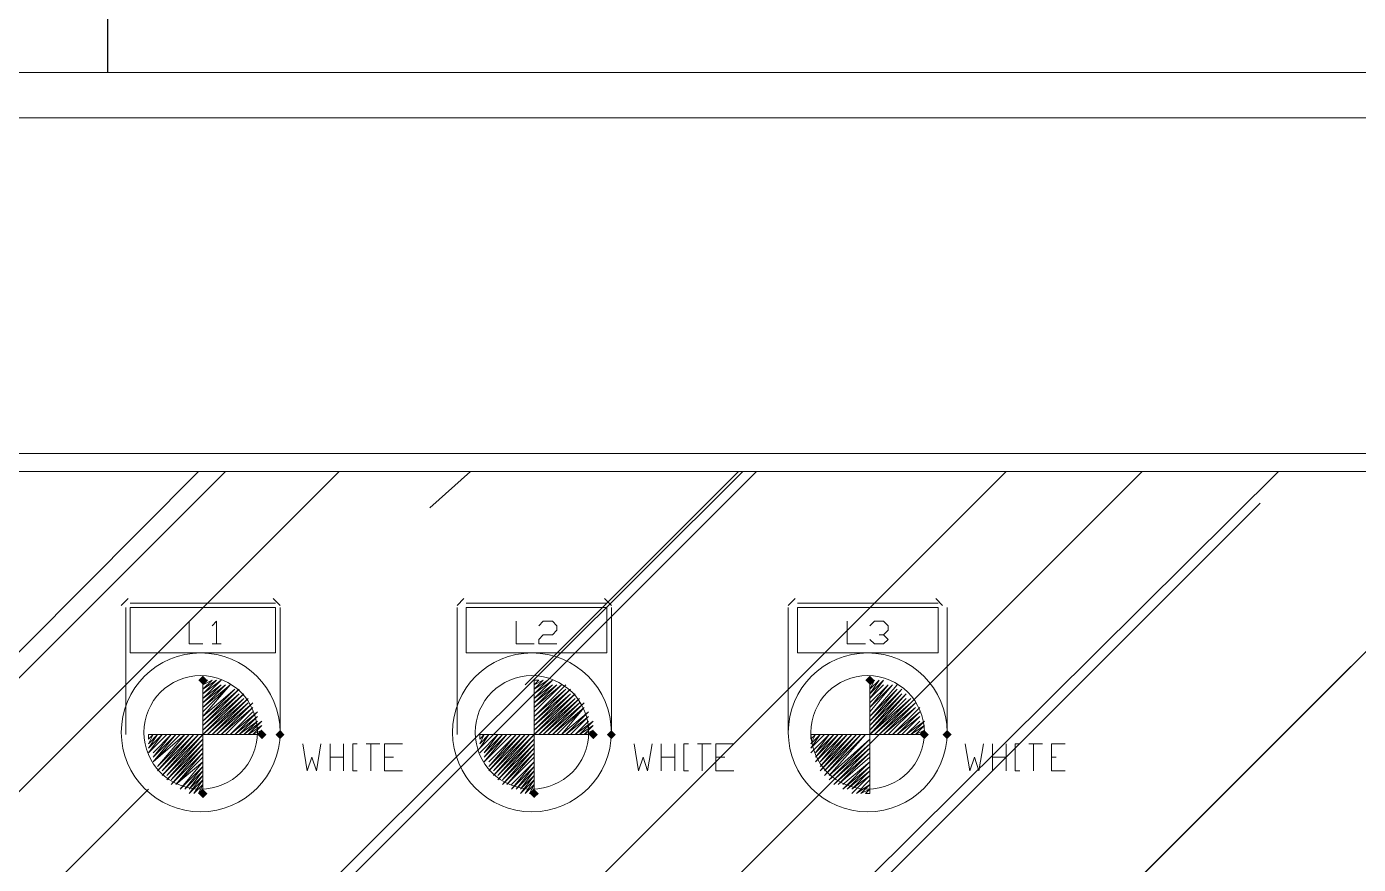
# Model space of a CAD drawing. Header units: millimetres. Extents: x 2497.4 to 2515.8, y 479.1 to 489.2.
# Drawn here: x 2500.0134 to 2500.2944, y 482.3584 to 482.5352 of the extents above; entities that cross this region are included whole.
import ezdxf

# ---------------------------------------------------------------- set-up
doc = ezdxf.new("R2010")
doc.units = ezdxf.units.MM

# ---------------------------------------------------------------- blocks, each defined once
blk = doc.blocks.new('G$CF654F5B4')
blk.add_wipeout([(0, 1.4), (0.89918, 1.4), (0.89918, 0), (0, 0)])
at = {"transparency": 33554559}
for points in [[(0.38016, 1.27168), (0.37921, 1.27073), (0.37825, 1.27168), (0.37921, 1.27264)], [(0.52093, 1.27168), (0.51997, 1.27073), (0.51901, 1.27168), (0.51997, 1.27264)], [(0.52093, 1.27168), (0.51997, 1.27073), (0.51901, 1.27168), (0.51997, 1.27264)], [(0.52093, 1.27168), (0.51997, 1.27073), (0.51901, 1.27168), (0.51997, 1.27264)], [(0.39261, 1.26019), (0.39166, 1.25923), (0.3907, 1.26019), (0.39166, 1.26115)], [(0.39261, 1.26019), (0.39166, 1.25923), (0.3907, 1.26019), (0.39166, 1.26115)], [(0.39644, 1.26019), (0.39549, 1.25923), (0.39453, 1.26019), (0.39549, 1.26115)], [(0.39644, 1.26019), (0.39549, 1.25923), (0.39453, 1.26019), (0.39549, 1.26115)], [(0.46252, 1.26019), (0.46156, 1.25923), (0.4606, 1.26019), (0.46156, 1.26115)], [(0.46252, 1.26019), (0.46156, 1.25923), (0.4606, 1.26019), (0.46156, 1.26115)], [(0.46635, 1.26019), (0.46539, 1.25923), (0.46443, 1.26019), (0.46539, 1.26115)], [(0.46635, 1.26019), (0.46539, 1.25923), (0.46443, 1.26019), (0.46539, 1.26115)], [(0.53242, 1.26019), (0.53146, 1.25923), (0.53051, 1.26019), (0.53146, 1.26115)], [(0.53242, 1.26019), (0.53146, 1.25923), (0.53051, 1.26019), (0.53146, 1.26115)], [(0.53721, 1.26019), (0.53625, 1.25923), (0.53529, 1.26019), (0.53625, 1.26115)], [(0.53721, 1.26019), (0.53625, 1.25923), (0.53529, 1.26019), (0.53625, 1.26115)], [(0.38016, 1.24774), (0.37921, 1.24679), (0.37825, 1.24774), (0.37921, 1.2487)], [(0.38016, 1.24774), (0.37921, 1.24679), (0.37825, 1.24774), (0.37921, 1.2487)], [(0.38016, 1.24774), (0.37921, 1.24679), (0.37825, 1.24774), (0.37921, 1.2487)], [(0.45007, 1.24774), (0.44911, 1.24679), (0.44815, 1.24774), (0.44911, 1.2487)], [(0.45007, 1.24774), (0.44911, 1.24679), (0.44815, 1.24774), (0.44911, 1.2487)], [(0.45007, 1.24774), (0.44911, 1.24679), (0.44815, 1.24774), (0.44911, 1.2487)]]:
    blk.add_hatch(color=7, dxfattribs=at).paths.add_polyline_path(points, flags=16)
at = {"color": 1, "lineweight": 9}
blk.add_lwpolyline([(0.89918, 0), (0.89918, 1.4), (0, 1.4), (0, 0)], dxfattribs=at)
at = {"lineweight": 9}
for points in [[(0.00958, 1.39042), (0.8896, 1.39042), (0.8896, 0.01053), (0.00958, 0.01053)], [(0.36388, 1.287), (0.39453, 1.287), (0.39453, 1.27743), (0.36388, 1.27743)], [(0.43475, 1.287), (0.46443, 1.287), (0.46443, 1.27743), (0.43475, 1.27743)], [(0.50465, 1.287), (0.53434, 1.287), (0.53434, 1.27743), (0.50465, 1.27743)]]:
    blk.add_lwpolyline(points, close=True, dxfattribs=at)
for points in [[(0.20971, 1.31956), (0.69042, 1.31956)], [(0.20397, 1.11176), (0.40793, 1.31573)], [(0.20397, 1.0275), (0.49316, 1.31573)], [(0.20397, 1.1357), (0.38399, 1.31573)], [(0.20971, 1.31573), (0.69042, 1.31573)], [(0.2212, 1.15773), (0.37825, 1.31573)], [(0.24897, 1.06867), (0.49603, 1.31573)], [(0.25663, 1.02367), (0.5487, 1.31573)], [(0.28536, 1.02367), (0.57743, 1.31573)], [(0.42709, 1.30807), (0.4357, 1.31573)], [(0.4472, 1.27073), (0.4922, 1.31573)], [(0.46156, 1.17209), (0.60616, 1.31573)], [(0.48167, 1.13475), (0.66265, 1.31573)], [(0.34761, 1.05431), (0.60233, 1.30903)], [(0.36341, 1.28892), (0.36197, 1.28748)], [(0.39453, 1.28796), (0.36388, 1.28796)], [(0.39549, 1.28748), (0.39405, 1.28892)], [(0.43427, 1.28892), (0.43283, 1.28748)], [(0.46443, 1.28796), (0.43475, 1.28796)], [(0.46539, 1.28748), (0.46395, 1.28892)], [(0.50417, 1.28892), (0.50274, 1.28748)], [(0.53434, 1.28796), (0.50465, 1.28796)], [(0.53529, 1.28748), (0.53386, 1.28892)], [(0.36293, 1.287), (0.36293, 1.26019)], [(0.39549, 1.26019), (0.39549, 1.287)], [(0.43283, 1.287), (0.43283, 1.26019)], [(0.46539, 1.26019), (0.46539, 1.287)], [(0.50274, 1.287), (0.50274, 1.26019)], [(0.53625, 1.26019), (0.53625, 1.287)], [(0.37633, 1.28413), (0.37633, 1.27934), (0.37921, 1.27934)], [(0.38112, 1.28317), (0.38208, 1.28413), (0.38208, 1.27934)], [(0.44528, 1.28413), (0.44528, 1.27934), (0.44911, 1.27934)], [(0.45007, 1.28317), (0.45103, 1.28413), (0.45294, 1.28413), (0.4539, 1.28317), (0.4539, 1.28222), (0.45294, 1.28126), (0.45103, 1.28126), (0.45007, 1.2803), (0.45007, 1.27934), (0.4539, 1.27934)], [(0.51518, 1.28413), (0.51518, 1.27934), (0.51901, 1.27934)], [(0.51997, 1.28317), (0.52093, 1.28413), (0.52285, 1.28413), (0.5238, 1.28317), (0.5238, 1.28222), (0.52285, 1.28126), (0.52189, 1.28126)], [(0.38112, 1.27934), (0.38304, 1.27934)], [(0.52285, 1.28126), (0.5238, 1.2803), (0.52285, 1.27934), (0.52093, 1.27934), (0.51997, 1.2803)], [(0.37059, 1.02367), (0.62148, 1.27456)], [(0.37921, 1.27168), (0.38016, 1.27168)], [(0.37921, 1.27168), (0.38016, 1.27168)], [(0.37921, 1.27073), (0.38016, 1.27168)], [(0.37921, 1.27073), (0.38016, 1.27168)], [(0.37921, 1.27073), (0.38016, 1.27168)], [(0.37921, 1.27073), (0.38112, 1.27168)], [(0.37921, 1.27073), (0.38112, 1.27168)], [(0.37921, 1.27073), (0.38112, 1.27168)], [(0.37921, 1.26977), (0.38112, 1.27168)], [(0.37921, 1.26977), (0.38112, 1.27168)], [(0.37921, 1.26977), (0.38112, 1.27168)], [(0.37921, 1.26977), (0.38208, 1.27168)], [(0.37921, 1.26977), (0.38208, 1.27168)], [(0.37921, 1.26881), (0.38208, 1.27168)], [(0.37921, 1.26881), (0.38208, 1.27168)], [(0.37921, 1.26881), (0.38208, 1.27168)], [(0.37921, 1.26881), (0.38208, 1.27168)], [(0.37921, 1.26881), (0.38208, 1.27168)], [(0.37921, 1.26881), (0.38304, 1.27168)], [(0.37921, 1.26785), (0.38304, 1.27168)], [(0.37921, 1.26785), (0.38304, 1.27168)], [(0.37921, 1.26785), (0.38304, 1.27168)], [(0.37921, 1.26785), (0.38304, 1.27168)], [(0.37921, 1.24774), (0.37921, 1.27168)], [(0.37921, 1.26785), (0.38304, 1.27073)], [(0.37921, 1.26689), (0.38304, 1.27073)], [(0.37921, 1.26689), (0.38399, 1.27073)], [(0.37921, 1.26689), (0.38399, 1.27073)], [(0.37921, 1.26689), (0.38399, 1.27073)], [(0.37921, 1.26689), (0.38399, 1.27073)], [(0.37921, 1.26594), (0.38399, 1.27073)], [(0.37921, 1.26594), (0.38399, 1.27073)], [(0.37921, 1.26594), (0.38399, 1.27073)], [(0.37921, 1.26594), (0.38399, 1.27073)], [(0.37921, 1.26594), (0.38495, 1.27073)], [(0.37921, 1.26594), (0.38495, 1.27073)], [(0.37921, 1.26498), (0.38495, 1.27073)], [(0.37921, 1.26498), (0.38495, 1.27073)], [(0.37921, 1.26498), (0.38495, 1.27073)], [(0.37921, 1.26498), (0.38495, 1.27073)], [(0.37921, 1.26498), (0.38495, 1.27073)], [(0.37921, 1.26402), (0.38495, 1.27073)], [(0.44911, 1.27168), (0.45007, 1.27168)], [(0.44911, 1.27168), (0.45007, 1.27168)], [(0.44911, 1.27168), (0.45007, 1.27168)], [(0.44911, 1.27073), (0.45007, 1.27168)], [(0.44911, 1.27073), (0.45007, 1.27168)], [(0.44911, 1.27073), (0.45007, 1.27168)], [(0.44911, 1.27073), (0.45103, 1.27168)], [(0.44911, 1.27073), (0.45103, 1.27168)], [(0.44911, 1.27073), (0.45103, 1.27168)], [(0.44911, 1.26977), (0.45103, 1.27168)], [(0.44911, 1.26977), (0.45103, 1.27168)], [(0.44911, 1.26977), (0.45103, 1.27168)], [(0.44911, 1.26977), (0.45198, 1.27168)], [(0.44911, 1.26977), (0.45198, 1.27168)], [(0.44911, 1.26881), (0.45198, 1.27168)], [(0.44911, 1.26881), (0.45198, 1.27168)], [(0.44911, 1.26881), (0.45198, 1.27168)], [(0.44911, 1.26881), (0.45198, 1.27168)], [(0.44911, 1.26881), (0.45198, 1.27168)], [(0.44911, 1.26881), (0.45294, 1.27168)], [(0.44911, 1.26785), (0.45294, 1.27168)], [(0.44911, 1.26785), (0.45294, 1.27168)], [(0.44911, 1.26785), (0.45294, 1.27168)], [(0.44911, 1.26785), (0.45294, 1.27168)], [(0.44911, 1.24774), (0.44911, 1.27168)], [(0.44911, 1.26785), (0.45294, 1.27073)], [(0.44911, 1.26689), (0.45294, 1.27073)], [(0.44911, 1.26689), (0.4539, 1.27073)], [(0.44911, 1.26689), (0.4539, 1.27073)], [(0.44911, 1.26689), (0.4539, 1.27073)], [(0.44911, 1.26689), (0.4539, 1.27073)], [(0.44911, 1.26594), (0.4539, 1.27073)], [(0.44911, 1.26594), (0.4539, 1.27073)], [(0.44911, 1.26594), (0.4539, 1.27073)], [(0.44911, 1.26594), (0.45486, 1.27073)], [(0.44911, 1.26594), (0.45486, 1.27073)], [(0.44911, 1.26594), (0.45486, 1.27073)], [(0.44911, 1.26498), (0.45486, 1.27073)], [(0.44911, 1.26498), (0.45486, 1.27073)], [(0.44911, 1.26498), (0.45486, 1.27073)], [(0.44911, 1.26498), (0.45486, 1.27073)], [(0.44911, 1.26498), (0.45486, 1.27073)], [(0.44911, 1.26402), (0.45581, 1.27073)], [(0.51997, 1.27073), (0.51997, 1.27168)], [(0.51997, 1.27073), (0.51997, 1.27168)], [(0.51997, 1.27073), (0.51997, 1.27168)], [(0.51997, 1.27073), (0.52093, 1.27168)], [(0.51997, 1.27073), (0.52093, 1.27168)], [(0.51997, 1.27073), (0.52093, 1.27168)], [(0.51997, 1.26977), (0.52093, 1.27168)], [(0.51997, 1.26977), (0.52093, 1.27168)], [(0.51997, 1.26977), (0.52093, 1.27168)], [(0.51997, 1.26977), (0.52189, 1.27168)], [(0.51997, 1.26977), (0.52189, 1.27168)], [(0.51997, 1.26881), (0.52189, 1.27168)], [(0.51997, 1.26881), (0.52189, 1.27168)], [(0.51997, 1.26881), (0.52189, 1.27168)], [(0.51997, 1.26881), (0.52189, 1.27168)], [(0.51997, 1.26881), (0.52285, 1.27168)], [(0.51997, 1.26881), (0.52285, 1.27168)], [(0.51997, 1.26785), (0.52285, 1.27168)], [(0.51997, 1.26785), (0.52285, 1.27168)], [(0.51997, 1.26785), (0.52285, 1.27168)], [(0.51997, 1.26785), (0.52285, 1.27168)], [(0.51997, 1.24774), (0.51997, 1.27168)], [(0.51997, 1.26785), (0.52285, 1.27073)], [(0.51997, 1.26689), (0.5238, 1.27073)], [(0.51997, 1.26689), (0.5238, 1.27073)], [(0.51997, 1.26689), (0.5238, 1.27073)], [(0.51997, 1.26689), (0.5238, 1.27073)], [(0.51997, 1.26689), (0.5238, 1.27073)], [(0.51997, 1.26594), (0.5238, 1.27073)], [(0.51997, 1.26594), (0.5238, 1.27073)], [(0.51997, 1.26594), (0.5238, 1.27073)], [(0.51997, 1.26594), (0.52476, 1.27073)], [(0.51997, 1.26594), (0.52476, 1.27073)], [(0.51997, 1.26594), (0.52476, 1.27073)], [(0.51997, 1.26498), (0.52476, 1.27073)], [(0.51997, 1.26498), (0.52476, 1.27073)], [(0.51997, 1.26498), (0.52476, 1.27073)], [(0.51997, 1.26498), (0.52476, 1.27073)], [(0.51997, 1.26498), (0.52476, 1.27073)], [(0.51997, 1.26402), (0.52572, 1.27073)], [(0.37921, 1.26115), (0.38782, 1.26881), (0.37921, 1.26019), (0.37059, 1.25157), (0.37921, 1.26019), (0.38782, 1.26881), (0.37921, 1.26019), (0.37059, 1.25157), (0.37921, 1.26019), (0.38782, 1.26881)], [(0.37155, 1.25157), (0.37921, 1.25923), (0.37155, 1.25157), (0.37921, 1.26019), (0.38782, 1.26785), (0.38016, 1.26019), (0.38782, 1.26785)], [(0.37921, 1.26402), (0.38591, 1.26977)], [(0.37921, 1.26402), (0.38591, 1.26977)], [(0.37921, 1.26402), (0.38591, 1.26977)], [(0.37921, 1.26402), (0.38591, 1.26977)], [(0.37921, 1.26402), (0.38591, 1.26977)], [(0.37921, 1.26306), (0.38591, 1.26977)], [(0.37921, 1.26306), (0.38591, 1.26977)], [(0.37921, 1.26306), (0.38591, 1.26977)], [(0.37921, 1.26306), (0.38687, 1.26977)], [(0.37921, 1.26306), (0.38687, 1.26977)], [(0.37921, 1.26211), (0.38687, 1.26977)], [(0.37921, 1.26211), (0.38687, 1.26977)], [(0.37921, 1.26211), (0.38687, 1.26977)], [(0.37921, 1.26211), (0.38687, 1.26977)], [(0.37921, 1.26211), (0.38687, 1.26881)], [(0.37921, 1.26211), (0.38687, 1.26881)], [(0.37921, 1.26115), (0.38687, 1.26881)], [(0.37921, 1.26115), (0.38687, 1.26881)], [(0.37921, 1.26115), (0.38782, 1.26881)], [(0.37921, 1.26115), (0.38782, 1.26881)], [(0.38016, 1.26019), (0.38782, 1.26785)], [(0.38016, 1.26019), (0.38878, 1.26785)], [(0.38016, 1.26019), (0.38878, 1.26785)], [(0.38016, 1.26019), (0.38878, 1.26785)], [(0.38112, 1.26019), (0.38878, 1.26785)], [(0.38112, 1.26019), (0.38878, 1.26785)], [(0.38112, 1.26019), (0.38878, 1.26785)], [(0.38112, 1.26019), (0.38878, 1.26785)], [(0.44911, 1.26115), (0.45773, 1.26881), (0.44911, 1.26019), (0.44049, 1.25157), (0.44911, 1.26019), (0.45773, 1.26881), (0.44911, 1.26019), (0.44049, 1.25157), (0.44911, 1.26019), (0.45773, 1.26881)], [(0.44145, 1.25157), (0.44911, 1.25923), (0.44145, 1.25157), (0.44911, 1.26019), (0.45773, 1.26785), (0.45007, 1.26019), (0.45773, 1.26785)], [(0.44911, 1.26402), (0.45581, 1.26977)], [(0.44911, 1.26402), (0.45581, 1.26977)], [(0.44911, 1.26402), (0.45581, 1.26977)], [(0.44911, 1.26402), (0.45581, 1.26977)], [(0.44911, 1.26402), (0.45581, 1.26977)], [(0.44911, 1.26306), (0.45581, 1.26977)], [(0.44911, 1.26306), (0.45581, 1.26977)], [(0.44911, 1.26306), (0.45581, 1.26977)], [(0.44911, 1.26306), (0.45677, 1.26977)], [(0.44911, 1.26306), (0.45677, 1.26977)], [(0.44911, 1.26211), (0.45677, 1.26977)], [(0.44911, 1.26211), (0.45677, 1.26977)], [(0.44911, 1.26211), (0.45677, 1.26977)], [(0.44911, 1.26211), (0.45677, 1.26977)], [(0.44911, 1.26211), (0.45677, 1.26881)], [(0.44911, 1.26211), (0.45677, 1.26881)], [(0.44911, 1.26115), (0.45677, 1.26881)], [(0.44911, 1.26115), (0.45773, 1.26881)], [(0.44911, 1.26115), (0.45773, 1.26881)], [(0.44911, 1.26115), (0.45773, 1.26881)], [(0.45007, 1.26019), (0.45869, 1.26785)], [(0.45007, 1.26019), (0.45869, 1.26785)], [(0.45007, 1.26019), (0.45869, 1.26785)], [(0.45007, 1.26019), (0.45869, 1.26785)], [(0.45103, 1.26019), (0.45869, 1.26785)], [(0.45103, 1.26019), (0.45869, 1.26785)], [(0.45103, 1.26019), (0.45869, 1.26785)], [(0.45103, 1.26019), (0.45869, 1.26785)], [(0.51997, 1.26402), (0.52572, 1.26977)], [(0.51997, 1.26402), (0.52572, 1.26977)], [(0.51997, 1.26402), (0.52572, 1.26977)], [(0.51997, 1.26402), (0.52572, 1.26977)], [(0.51997, 1.26402), (0.52572, 1.26977)], [(0.51997, 1.26306), (0.52572, 1.26977)], [(0.51997, 1.26306), (0.52572, 1.26977)], [(0.51997, 1.26306), (0.52668, 1.26977)], [(0.51997, 1.26306), (0.52668, 1.26977)], [(0.51997, 1.26306), (0.52668, 1.26977)], [(0.51997, 1.26211), (0.52668, 1.26977)], [(0.51997, 1.26211), (0.52668, 1.26977)], [(0.51997, 1.26211), (0.52668, 1.26977)], [(0.51997, 1.26211), (0.52668, 1.26977)], [(0.51997, 1.26211), (0.52668, 1.26881)], [(0.51997, 1.26211), (0.52668, 1.26881)], [(0.51997, 1.26115), (0.52668, 1.26881)], [(0.51997, 1.26115), (0.52763, 1.26881)], [(0.51997, 1.26115), (0.52763, 1.26881)], [(0.51997, 1.26115), (0.52763, 1.26881)], [(0.51997, 1.26115), (0.52763, 1.26881)], [(0.51997, 1.26019), (0.52763, 1.26881)], [(0.51997, 1.26019), (0.52763, 1.26881)], [(0.51997, 1.26019), (0.52763, 1.26881)], [(0.51997, 1.26019), (0.52763, 1.26881)], [(0.51997, 1.26019), (0.52763, 1.26785)], [(0.51997, 1.26019), (0.52763, 1.26785)], [(0.51997, 1.26019), (0.52859, 1.26785)], [(0.51997, 1.26019), (0.52859, 1.26785)], [(0.51997, 1.26019), (0.52859, 1.26785)], [(0.51997, 1.26019), (0.52859, 1.26785)], [(0.52093, 1.26019), (0.52859, 1.26785)], [(0.52093, 1.26019), (0.52859, 1.26785)], [(0.52093, 1.26019), (0.52859, 1.26785)], [(0.52093, 1.26019), (0.52859, 1.26785)], [(0.52093, 1.26019), (0.52859, 1.26785)], [(0.38112, 1.26019), (0.38878, 1.26689)], [(0.38208, 1.26019), (0.38878, 1.26689)], [(0.38208, 1.26019), (0.38878, 1.26689)], [(0.38208, 1.26019), (0.38878, 1.26689)], [(0.38208, 1.26019), (0.38878, 1.26689)], [(0.38208, 1.26019), (0.38974, 1.26689)], [(0.38208, 1.26019), (0.38974, 1.26689)], [(0.38304, 1.26019), (0.38974, 1.26689)], [(0.38304, 1.26019), (0.38974, 1.26689)], [(0.38304, 1.26019), (0.38974, 1.26594)], [(0.38304, 1.26019), (0.38974, 1.26594)], [(0.38304, 1.26019), (0.38974, 1.26594)], [(0.38399, 1.26019), (0.38974, 1.26594)], [(0.38399, 1.26019), (0.38974, 1.26594)], [(0.38399, 1.26019), (0.38974, 1.26594)], [(0.38399, 1.26019), (0.38974, 1.26594)], [(0.38399, 1.26019), (0.38974, 1.26594)], [(0.38399, 1.26019), (0.38974, 1.26594)], [(0.38495, 1.26019), (0.38974, 1.26498)], [(0.38495, 1.26019), (0.3907, 1.26498)], [(0.38495, 1.26019), (0.3907, 1.26498)], [(0.38495, 1.26019), (0.3907, 1.26498)], [(0.38495, 1.26019), (0.3907, 1.26498)], [(0.38591, 1.26019), (0.3907, 1.26498)], [(0.38591, 1.26019), (0.3907, 1.26498)], [(0.38591, 1.26019), (0.3907, 1.26498)], [(0.45103, 1.26019), (0.45869, 1.26689)], [(0.45198, 1.26019), (0.45869, 1.26689)], [(0.45198, 1.26019), (0.45869, 1.26689)], [(0.45198, 1.26019), (0.45869, 1.26689)], [(0.45198, 1.26019), (0.45964, 1.26689)], [(0.45198, 1.26019), (0.45964, 1.26689)], [(0.45294, 1.26019), (0.45964, 1.26689)], [(0.45294, 1.26019), (0.45964, 1.26689)], [(0.45294, 1.26019), (0.45964, 1.26689)], [(0.45294, 1.26019), (0.45964, 1.26594)], [(0.45294, 1.26019), (0.45964, 1.26594)], [(0.45294, 1.26019), (0.45964, 1.26594)], [(0.4539, 1.26019), (0.45964, 1.26594)], [(0.4539, 1.26019), (0.45964, 1.26594)], [(0.4539, 1.26019), (0.45964, 1.26594)], [(0.4539, 1.26019), (0.45964, 1.26594)], [(0.4539, 1.26019), (0.45964, 1.26594)], [(0.45486, 1.26019), (0.45964, 1.26594)], [(0.45486, 1.26019), (0.4606, 1.26498)], [(0.45486, 1.26019), (0.4606, 1.26498)], [(0.45486, 1.26019), (0.4606, 1.26498)], [(0.45486, 1.26019), (0.4606, 1.26498)], [(0.45486, 1.26019), (0.4606, 1.26498)], [(0.45581, 1.26019), (0.4606, 1.26498)], [(0.45581, 1.26019), (0.4606, 1.26498)], [(0.45581, 1.26019), (0.4606, 1.26498)], [(0.52093, 1.26019), (0.52859, 1.26689)], [(0.52189, 1.26019), (0.52859, 1.26689)], [(0.52189, 1.26019), (0.52859, 1.26689)], [(0.52189, 1.26019), (0.52955, 1.26689)], [(0.52189, 1.26019), (0.52955, 1.26689)], [(0.52189, 1.26019), (0.52955, 1.26689)], [(0.52285, 1.26019), (0.52955, 1.26689)], [(0.52285, 1.26019), (0.52955, 1.26689)], [(0.52285, 1.26019), (0.52955, 1.26689)], [(0.52285, 1.26019), (0.52955, 1.26594)], [(0.52285, 1.26019), (0.52955, 1.26594)], [(0.5238, 1.26019), (0.52955, 1.26594)], [(0.5238, 1.26019), (0.52955, 1.26594)], [(0.5238, 1.26019), (0.52955, 1.26594)], [(0.5238, 1.26019), (0.52955, 1.26594)], [(0.5238, 1.26019), (0.52955, 1.26594)], [(0.5238, 1.26019), (0.52955, 1.26594)], [(0.52476, 1.26019), (0.53051, 1.26594)], [(0.52476, 1.26019), (0.53051, 1.26498)], [(0.52476, 1.26019), (0.53051, 1.26498)], [(0.52476, 1.26019), (0.53051, 1.26498)], [(0.52476, 1.26019), (0.53051, 1.26498)], [(0.52572, 1.26019), (0.53051, 1.26498)], [(0.52572, 1.26019), (0.53051, 1.26498)], [(0.52572, 1.26019), (0.53051, 1.26498)], [(0.52572, 1.26019), (0.53051, 1.26498)], [(0.38591, 1.26019), (0.3907, 1.26402)], [(0.38591, 1.26019), (0.3907, 1.26402)], [(0.38687, 1.26019), (0.3907, 1.26402)], [(0.38687, 1.26019), (0.3907, 1.26402)], [(0.38687, 1.26019), (0.3907, 1.26402)], [(0.38687, 1.26019), (0.3907, 1.26402)], [(0.38687, 1.26019), (0.3907, 1.26402)], [(0.38687, 1.26019), (0.3907, 1.26306)], [(0.38782, 1.26019), (0.3907, 1.26306)], [(0.38782, 1.26019), (0.3907, 1.26306)], [(0.38782, 1.26019), (0.3907, 1.26306)], [(0.38782, 1.26019), (0.3907, 1.26306)], [(0.38782, 1.26019), (0.39166, 1.26306)], [(0.38878, 1.26019), (0.39166, 1.26306)], [(0.38878, 1.26019), (0.39166, 1.26211)], [(0.38878, 1.26019), (0.39166, 1.26211)], [(0.38878, 1.26019), (0.39166, 1.26211)], [(0.38878, 1.26019), (0.39166, 1.26211)], [(0.38878, 1.26019), (0.39166, 1.26211)], [(0.38974, 1.26019), (0.39166, 1.26211)], [(0.38974, 1.26019), (0.39166, 1.26211)], [(0.45581, 1.26019), (0.4606, 1.26402)], [(0.45581, 1.26019), (0.4606, 1.26402)], [(0.45677, 1.26019), (0.4606, 1.26402)], [(0.45677, 1.26019), (0.4606, 1.26402)], [(0.45677, 1.26019), (0.4606, 1.26402)], [(0.45677, 1.26019), (0.4606, 1.26402)], [(0.45677, 1.26019), (0.4606, 1.26402)], [(0.45773, 1.26019), (0.4606, 1.26306)], [(0.45773, 1.26019), (0.4606, 1.26306)], [(0.45773, 1.26019), (0.4606, 1.26306)], [(0.45773, 1.26019), (0.4606, 1.26306)], [(0.45773, 1.26019), (0.46156, 1.26306)], [(0.45773, 1.26019), (0.46156, 1.26306)], [(0.45869, 1.26019), (0.46156, 1.26306)], [(0.45869, 1.26019), (0.46156, 1.26211)], [(0.45869, 1.26019), (0.46156, 1.26211)], [(0.45869, 1.26019), (0.46156, 1.26211)], [(0.45869, 1.26019), (0.46156, 1.26211)], [(0.45964, 1.26019), (0.46156, 1.26211)], [(0.45964, 1.26019), (0.46156, 1.26211)], [(0.45964, 1.26019), (0.46156, 1.26211)], [(0.52572, 1.26019), (0.53051, 1.26402)], [(0.52572, 1.26019), (0.53051, 1.26402)], [(0.52668, 1.26019), (0.53051, 1.26402)], [(0.52668, 1.26019), (0.53051, 1.26402)], [(0.52668, 1.26019), (0.53051, 1.26402)], [(0.52668, 1.26019), (0.53051, 1.26402)], [(0.52668, 1.26019), (0.53051, 1.26402)], [(0.52763, 1.26019), (0.53051, 1.26306)], [(0.52763, 1.26019), (0.53051, 1.26306)], [(0.52763, 1.26019), (0.53146, 1.26306)], [(0.52763, 1.26019), (0.53146, 1.26306)], [(0.52763, 1.26019), (0.53146, 1.26306)], [(0.52763, 1.26019), (0.53146, 1.26306)], [(0.52859, 1.26019), (0.53146, 1.26306)], [(0.52859, 1.26019), (0.53146, 1.26211)], [(0.52859, 1.26019), (0.53146, 1.26211)], [(0.52859, 1.26019), (0.53146, 1.26211)], [(0.52859, 1.26019), (0.53146, 1.26211)], [(0.52955, 1.26019), (0.53146, 1.26211)], [(0.52955, 1.26019), (0.53146, 1.26211)], [(0.52955, 1.26019), (0.53146, 1.26211)], [(0.36772, 1.25923), (0.36772, 1.26019)], [(0.36772, 1.25923), (0.36772, 1.26019)], [(0.36772, 1.25923), (0.36772, 1.26019)], [(0.36772, 1.25923), (0.36867, 1.26019)], [(0.36772, 1.25923), (0.36867, 1.26019)], [(0.36772, 1.25923), (0.36867, 1.26019)], [(0.36772, 1.25828), (0.36867, 1.26019)], [(0.36772, 1.25828), (0.36867, 1.26019)], [(0.36772, 1.25828), (0.36867, 1.26019)], [(0.36772, 1.25828), (0.36963, 1.26019)], [(0.36772, 1.25828), (0.36963, 1.26019)], [(0.36772, 1.25828), (0.36963, 1.26019)], [(0.36772, 1.25732), (0.36963, 1.26019)], [(0.36772, 1.25732), (0.36963, 1.26019)], [(0.36772, 1.25732), (0.37059, 1.26019)], [(0.36772, 1.25732), (0.37059, 1.26019)], [(0.36772, 1.25732), (0.37059, 1.26019)], [(0.36772, 1.25732), (0.37059, 1.26019)], [(0.36772, 1.25732), (0.37059, 1.26019)], [(0.36772, 1.25636), (0.37059, 1.26019)], [(0.36772, 1.25636), (0.37155, 1.26019)], [(0.36772, 1.25636), (0.37155, 1.26019)], [(0.36772, 1.25636), (0.37155, 1.26019)], [(0.36772, 1.25636), (0.37155, 1.26019)], [(0.36772, 1.25636), (0.37155, 1.26019)], [(0.39166, 1.26019), (0.36772, 1.26019)], [(0.36867, 1.25636), (0.3725, 1.26019)], [(0.36867, 1.2554), (0.3725, 1.26019)], [(0.36867, 1.2554), (0.3725, 1.26019)], [(0.36867, 1.2554), (0.3725, 1.26019)], [(0.36867, 1.2554), (0.3725, 1.26019)], [(0.36867, 1.2554), (0.3725, 1.26019)], [(0.36867, 1.2554), (0.37346, 1.26019)], [(0.36867, 1.2554), (0.37346, 1.26019)], [(0.36867, 1.25445), (0.37346, 1.26019)], [(0.36867, 1.25445), (0.37346, 1.26019)], [(0.36867, 1.25445), (0.37346, 1.26019)], [(0.36867, 1.25445), (0.37442, 1.26019)], [(0.36867, 1.25445), (0.37442, 1.26019)], [(0.36867, 1.25445), (0.37442, 1.26019)], [(0.36867, 1.25445), (0.37442, 1.26019)], [(0.36867, 1.25445), (0.37442, 1.26019)], [(0.36867, 1.25445), (0.37538, 1.26019)], [(0.36963, 1.25349), (0.37538, 1.26019)], [(0.36963, 1.25349), (0.37538, 1.26019)], [(0.36963, 1.25349), (0.37538, 1.26019)], [(0.36963, 1.25349), (0.37538, 1.26019)], [(0.36963, 1.25349), (0.37538, 1.26019)], [(0.36963, 1.25349), (0.37633, 1.26019)], [(0.36963, 1.25349), (0.37633, 1.26019)], [(0.36963, 1.25349), (0.37633, 1.26019)], [(0.36963, 1.25253), (0.37633, 1.26019)], [(0.36963, 1.25253), (0.37633, 1.26019)], [(0.36963, 1.25253), (0.37729, 1.26019)], [(0.36963, 1.25253), (0.37729, 1.26019)], [(0.36963, 1.25253), (0.37729, 1.26019)], [(0.36963, 1.25253), (0.37729, 1.26019)], [(0.37059, 1.25253), (0.37729, 1.26019)], [(0.37059, 1.25253), (0.37729, 1.26019)], [(0.37059, 1.25253), (0.37825, 1.26019)], [(0.37059, 1.25253), (0.37825, 1.26019)], [(0.37059, 1.25157), (0.37825, 1.26019)], [(0.37059, 1.25157), (0.37825, 1.26019)], [(0.37059, 1.25157), (0.37825, 1.26019)], [(0.37155, 1.25062), (0.37921, 1.25923)], [(0.37155, 1.25062), (0.37921, 1.25923)], [(0.37155, 1.25062), (0.37921, 1.25923)], [(0.37155, 1.25062), (0.37921, 1.25923)], [(0.38974, 1.26019), (0.39166, 1.26115)], [(0.38974, 1.26019), (0.39166, 1.26115)], [(0.38974, 1.26019), (0.39166, 1.26115)], [(0.3907, 1.26019), (0.39166, 1.26115)], [(0.3907, 1.26019), (0.39166, 1.26115)], [(0.3907, 1.26019), (0.39166, 1.26115)], [(0.3907, 1.26019), (0.39166, 1.26019)], [(0.3907, 1.26019), (0.39166, 1.26019)], [(0.43762, 1.25923), (0.43762, 1.26019)], [(0.43762, 1.25923), (0.43762, 1.26019)], [(0.43762, 1.25923), (0.43762, 1.26019)], [(0.43762, 1.25923), (0.43858, 1.26019)], [(0.43762, 1.25923), (0.43858, 1.26019)], [(0.43762, 1.25923), (0.43858, 1.26019)], [(0.43762, 1.25828), (0.43858, 1.26019)], [(0.43762, 1.25828), (0.43858, 1.26019)], [(0.43762, 1.25828), (0.43953, 1.26019)], [(0.43762, 1.25828), (0.43953, 1.26019)], [(0.43762, 1.25828), (0.43953, 1.26019)], [(0.43762, 1.25828), (0.43953, 1.26019)], [(0.43762, 1.25732), (0.43953, 1.26019)], [(0.43762, 1.25732), (0.43953, 1.26019)], [(0.43762, 1.25732), (0.44049, 1.26019)], [(0.43762, 1.25732), (0.44049, 1.26019)], [(0.43762, 1.25732), (0.44049, 1.26019)], [(0.43762, 1.25732), (0.44049, 1.26019)], [(0.43762, 1.25732), (0.44049, 1.26019)], [(0.43762, 1.25636), (0.44145, 1.26019)], [(0.43762, 1.25636), (0.44145, 1.26019)], [(0.43762, 1.25636), (0.44145, 1.26019)], [(0.43762, 1.25636), (0.44145, 1.26019)], [(0.46156, 1.26019), (0.43762, 1.26019)], [(0.43858, 1.25636), (0.44145, 1.26019)], [(0.43858, 1.25636), (0.44145, 1.26019)], [(0.43858, 1.25636), (0.44241, 1.26019)], [(0.43858, 1.2554), (0.44241, 1.26019)], [(0.43858, 1.2554), (0.44241, 1.26019)], [(0.43858, 1.2554), (0.44241, 1.26019)], [(0.43858, 1.2554), (0.44241, 1.26019)], [(0.43858, 1.2554), (0.44337, 1.26019)], [(0.43858, 1.2554), (0.44337, 1.26019)], [(0.43858, 1.2554), (0.44337, 1.26019)], [(0.43858, 1.25445), (0.44337, 1.26019)], [(0.43858, 1.25445), (0.44337, 1.26019)], [(0.43858, 1.25445), (0.44337, 1.26019)], [(0.43858, 1.25445), (0.44432, 1.26019)], [(0.43858, 1.25445), (0.44432, 1.26019)], [(0.43858, 1.25445), (0.44432, 1.26019)], [(0.43858, 1.25445), (0.44432, 1.26019)], [(0.43858, 1.25445), (0.44432, 1.26019)], [(0.43953, 1.25445), (0.44528, 1.26019)], [(0.43953, 1.25349), (0.44528, 1.26019)], [(0.43953, 1.25349), (0.44528, 1.26019)], [(0.43953, 1.25349), (0.44528, 1.26019)], [(0.43953, 1.25349), (0.44528, 1.26019)], [(0.43953, 1.25349), (0.44624, 1.26019)], [(0.43953, 1.25349), (0.44624, 1.26019)], [(0.43953, 1.25349), (0.44624, 1.26019)], [(0.43953, 1.25349), (0.44624, 1.26019)], [(0.43953, 1.25253), (0.44624, 1.26019)], [(0.43953, 1.25253), (0.44624, 1.26019)], [(0.43953, 1.25253), (0.4472, 1.26019)], [(0.43953, 1.25253), (0.4472, 1.26019)], [(0.43953, 1.25253), (0.4472, 1.26019)], [(0.44049, 1.25253), (0.4472, 1.26019)], [(0.44049, 1.25253), (0.4472, 1.26019)], [(0.44049, 1.25253), (0.44815, 1.26019)], [(0.44049, 1.25253), (0.44815, 1.26019)], [(0.44049, 1.25253), (0.44815, 1.26019)], [(0.44049, 1.25157), (0.44815, 1.26019)], [(0.44049, 1.25157), (0.44815, 1.26019)], [(0.44049, 1.25157), (0.44815, 1.26019)], [(0.44145, 1.25062), (0.44911, 1.25923)], [(0.44145, 1.25062), (0.44911, 1.25923)], [(0.44145, 1.25062), (0.44911, 1.25923)], [(0.44145, 1.25062), (0.44911, 1.25923)], [(0.45964, 1.26019), (0.46156, 1.26115)], [(0.45964, 1.26019), (0.46156, 1.26115)], [(0.45964, 1.26019), (0.46156, 1.26115)], [(0.4606, 1.26019), (0.46156, 1.26115)], [(0.4606, 1.26019), (0.46156, 1.26115)], [(0.4606, 1.26019), (0.46156, 1.26115)], [(0.4606, 1.26019), (0.46156, 1.26019)], [(0.4606, 1.26019), (0.46156, 1.26019)], [(0.50752, 1.25923), (0.50752, 1.26019)], [(0.50752, 1.25923), (0.50752, 1.26019)], [(0.50752, 1.25923), (0.50752, 1.26019)], [(0.50752, 1.25923), (0.50848, 1.26019)], [(0.50752, 1.25923), (0.50848, 1.26019)], [(0.50752, 1.25923), (0.50848, 1.26019)], [(0.50752, 1.25828), (0.50848, 1.26019)], [(0.50752, 1.25828), (0.50848, 1.26019)], [(0.50752, 1.25828), (0.50944, 1.26019)], [(0.50752, 1.25828), (0.50944, 1.26019)], [(0.50752, 1.25828), (0.50944, 1.26019)], [(0.50752, 1.25828), (0.50944, 1.26019)], [(0.50752, 1.25732), (0.50944, 1.26019)], [(0.50752, 1.25732), (0.50944, 1.26019)], [(0.50752, 1.25732), (0.5104, 1.26019)], [(0.50752, 1.25732), (0.5104, 1.26019)], [(0.50752, 1.25732), (0.5104, 1.26019)], [(0.50752, 1.25732), (0.5104, 1.26019)], [(0.50752, 1.25732), (0.5104, 1.26019)], [(0.50752, 1.25636), (0.51135, 1.26019)], [(0.50752, 1.25636), (0.51135, 1.26019)], [(0.50752, 1.25636), (0.51135, 1.26019)], [(0.53146, 1.26019), (0.50752, 1.26019)], [(0.50848, 1.25636), (0.51135, 1.26019)], [(0.50848, 1.25636), (0.51135, 1.26019)], [(0.50848, 1.25636), (0.51231, 1.26019)], [(0.50848, 1.25636), (0.51231, 1.26019)], [(0.50848, 1.2554), (0.51231, 1.26019)], [(0.50848, 1.2554), (0.51231, 1.26019)], [(0.50848, 1.2554), (0.51231, 1.26019)], [(0.50848, 1.2554), (0.51231, 1.26019)], [(0.50848, 1.2554), (0.51327, 1.26019)], [(0.50848, 1.2554), (0.51327, 1.26019)], [(0.50848, 1.2554), (0.51327, 1.26019)], [(0.50848, 1.25445), (0.51327, 1.26019)], [(0.50848, 1.25445), (0.51327, 1.26019)], [(0.50848, 1.25445), (0.51423, 1.26019)], [(0.50848, 1.25445), (0.51423, 1.26019)], [(0.50848, 1.25445), (0.51423, 1.26019)], [(0.50848, 1.25445), (0.51423, 1.26019)], [(0.50848, 1.25445), (0.51423, 1.26019)], [(0.50944, 1.25445), (0.51423, 1.26019)], [(0.50944, 1.25445), (0.51518, 1.26019)], [(0.50944, 1.25349), (0.51518, 1.26019)], [(0.50944, 1.25349), (0.51518, 1.26019)], [(0.50944, 1.25349), (0.51518, 1.26019)], [(0.50944, 1.25349), (0.51518, 1.26019)], [(0.50944, 1.25349), (0.51614, 1.26019)], [(0.50944, 1.25349), (0.51614, 1.26019)], [(0.50944, 1.25349), (0.51614, 1.26019)], [(0.50944, 1.25349), (0.51614, 1.26019)], [(0.50944, 1.25253), (0.51614, 1.26019)], [(0.50944, 1.25253), (0.51614, 1.26019)], [(0.50944, 1.25253), (0.5171, 1.26019)], [(0.50944, 1.25253), (0.5171, 1.26019)], [(0.5104, 1.25253), (0.5171, 1.26019)], [(0.5104, 1.25253), (0.5171, 1.26019)], [(0.5104, 1.25253), (0.5171, 1.26019)], [(0.5104, 1.25253), (0.51806, 1.26019)], [(0.5104, 1.25253), (0.51806, 1.26019)], [(0.5104, 1.25253), (0.51806, 1.26019)], [(0.5104, 1.25157), (0.51806, 1.26019)], [(0.5104, 1.25157), (0.51806, 1.26019)], [(0.5104, 1.25157), (0.51901, 1.26019)], [(0.5104, 1.25157), (0.51901, 1.26019)], [(0.5104, 1.25157), (0.51901, 1.26019)], [(0.5104, 1.25157), (0.51901, 1.26019)], [(0.51135, 1.25157), (0.51901, 1.26019)], [(0.51135, 1.25157), (0.51901, 1.26019)], [(0.51135, 1.25157), (0.51997, 1.25923)], [(0.51135, 1.25157), (0.51997, 1.25923)], [(0.51135, 1.25062), (0.51997, 1.25923)], [(0.51135, 1.25062), (0.51997, 1.25923)], [(0.51135, 1.25062), (0.51997, 1.25923)], [(0.51135, 1.25062), (0.51997, 1.25923)], [(0.52955, 1.26019), (0.53146, 1.26115)], [(0.52955, 1.26019), (0.53146, 1.26115)], [(0.53051, 1.26019), (0.53146, 1.26115)], [(0.53051, 1.26019), (0.53146, 1.26115)], [(0.53051, 1.26019), (0.53146, 1.26115)], [(0.53051, 1.26019), (0.53146, 1.26115)], [(0.53051, 1.26019), (0.53146, 1.26019)], [(0.53051, 1.26019), (0.53146, 1.26019)], [(0.37155, 1.25062), (0.37921, 1.25828)], [(0.37155, 1.25062), (0.37921, 1.25828)], [(0.37155, 1.25062), (0.37921, 1.25828)], [(0.37155, 1.25062), (0.37921, 1.25828)], [(0.3725, 1.25062), (0.37921, 1.25828)], [(0.3725, 1.25062), (0.37921, 1.25732)], [(0.3725, 1.25062), (0.37921, 1.25732)], [(0.3725, 1.25062), (0.37921, 1.25732)], [(0.3725, 1.24966), (0.37921, 1.25732)], [(0.3725, 1.24966), (0.37921, 1.25732)], [(0.3725, 1.24966), (0.37921, 1.25732)], [(0.3725, 1.24966), (0.37921, 1.25636)], [(0.3725, 1.24966), (0.37921, 1.25636)], [(0.37346, 1.24966), (0.37921, 1.25636)], [(0.37346, 1.24966), (0.37921, 1.25636)], [(0.37346, 1.24966), (0.37921, 1.25636)], [(0.40027, 1.25828), (0.40123, 1.25253), (0.40219, 1.2554), (0.40315, 1.25253), (0.4041, 1.25828)], [(0.40602, 1.25253), (0.40602, 1.25828)], [(0.40889, 1.25828), (0.40889, 1.25253)], [(0.41176, 1.25828), (0.41081, 1.25828), (0.41081, 1.25253), (0.41176, 1.25253)], [(0.41368, 1.25828), (0.41655, 1.25828)], [(0.41464, 1.25828), (0.41464, 1.25253)], [(0.41751, 1.25253), (0.41751, 1.25828), (0.42134, 1.25828)], [(0.44145, 1.25062), (0.44911, 1.25828)], [(0.44145, 1.25062), (0.44911, 1.25828)], [(0.44145, 1.25062), (0.44911, 1.25828)], [(0.44241, 1.25062), (0.44911, 1.25828)], [(0.44241, 1.25062), (0.44911, 1.25828)], [(0.44241, 1.25062), (0.44911, 1.25732)], [(0.44241, 1.25062), (0.44911, 1.25732)], [(0.44241, 1.25062), (0.44911, 1.25732)], [(0.44241, 1.24966), (0.44911, 1.25732)], [(0.44241, 1.24966), (0.44911, 1.25732)], [(0.44241, 1.24966), (0.44911, 1.25732)], [(0.44241, 1.24966), (0.44911, 1.25636)], [(0.44241, 1.24966), (0.44911, 1.25636)], [(0.44337, 1.24966), (0.44911, 1.25636)], [(0.44337, 1.24966), (0.44911, 1.25636)], [(0.44337, 1.24966), (0.44911, 1.25636)], [(0.47018, 1.25828), (0.47114, 1.25253), (0.47209, 1.2554), (0.47305, 1.25253), (0.47401, 1.25828)], [(0.47592, 1.25253), (0.47592, 1.25828)], [(0.4788, 1.25828), (0.4788, 1.25253)], [(0.48167, 1.25828), (0.48071, 1.25828), (0.48071, 1.25253), (0.48167, 1.25253)], [(0.48358, 1.25828), (0.48646, 1.25828)], [(0.48454, 1.25828), (0.48454, 1.25253)], [(0.48741, 1.25253), (0.48741, 1.25828), (0.49124, 1.25828)], [(0.51135, 1.25062), (0.51997, 1.25828)], [(0.51135, 1.25062), (0.51997, 1.25828)], [(0.51135, 1.25062), (0.51997, 1.25828)], [(0.51231, 1.25062), (0.51997, 1.25828)], [(0.51231, 1.25062), (0.51997, 1.25828)], [(0.51231, 1.25062), (0.51997, 1.25732)], [(0.51231, 1.25062), (0.51997, 1.25732)], [(0.51231, 1.25062), (0.51997, 1.25732)], [(0.51231, 1.24966), (0.51997, 1.25732)], [(0.51231, 1.24966), (0.51997, 1.25732)], [(0.51231, 1.24966), (0.51997, 1.25732)], [(0.51231, 1.24966), (0.51997, 1.25636)], [(0.51327, 1.24966), (0.51997, 1.25636)], [(0.51327, 1.24966), (0.51997, 1.25636)], [(0.51327, 1.24966), (0.51997, 1.25636)], [(0.51327, 1.24966), (0.51997, 1.25636)], [(0.54008, 1.25828), (0.54104, 1.25253), (0.542, 1.2554), (0.54295, 1.25253), (0.54391, 1.25828)], [(0.54583, 1.25253), (0.54583, 1.25828)], [(0.5487, 1.25828), (0.5487, 1.25253)], [(0.55157, 1.25828), (0.55062, 1.25828), (0.55062, 1.25253), (0.55157, 1.25253)], [(0.55349, 1.25828), (0.55636, 1.25828)], [(0.55445, 1.25828), (0.55445, 1.25253)], [(0.55828, 1.25253), (0.55828, 1.25828), (0.56115, 1.25828)], [(0.37346, 1.24966), (0.37921, 1.2554)], [(0.37346, 1.24966), (0.37921, 1.2554)], [(0.37346, 1.24966), (0.37921, 1.2554)], [(0.37346, 1.24966), (0.37921, 1.2554)], [(0.37346, 1.24966), (0.37921, 1.2554)], [(0.37346, 1.24966), (0.37921, 1.25445)], [(0.37442, 1.2487), (0.37921, 1.25445)], [(0.37442, 1.2487), (0.37921, 1.25445)], [(0.37442, 1.2487), (0.37921, 1.25445)], [(0.37442, 1.2487), (0.37921, 1.25445)], [(0.37442, 1.2487), (0.37921, 1.25445)], [(0.37442, 1.2487), (0.37921, 1.25349)], [(0.37442, 1.2487), (0.37921, 1.25349)], [(0.37442, 1.2487), (0.37921, 1.25349)], [(0.37538, 1.2487), (0.37921, 1.25349)], [(0.37538, 1.2487), (0.37921, 1.25349)], [(0.40602, 1.2554), (0.40889, 1.2554)], [(0.41751, 1.2554), (0.41943, 1.2554)], [(0.44337, 1.24966), (0.44911, 1.2554)], [(0.44337, 1.24966), (0.44911, 1.2554)], [(0.44337, 1.24966), (0.44911, 1.2554)], [(0.44337, 1.24966), (0.44911, 1.2554)], [(0.44337, 1.24966), (0.44911, 1.2554)], [(0.44432, 1.24966), (0.44911, 1.25445)], [(0.44432, 1.2487), (0.44911, 1.25445)], [(0.44432, 1.2487), (0.44911, 1.25445)], [(0.44432, 1.2487), (0.44911, 1.25445)], [(0.44432, 1.2487), (0.44911, 1.25445)], [(0.44432, 1.2487), (0.44911, 1.25445)], [(0.44432, 1.2487), (0.44911, 1.25349)], [(0.44432, 1.2487), (0.44911, 1.25349)], [(0.44528, 1.2487), (0.44911, 1.25349)], [(0.44528, 1.2487), (0.44911, 1.25349)], [(0.44528, 1.2487), (0.44911, 1.25349)], [(0.47592, 1.2554), (0.4788, 1.2554)], [(0.48741, 1.2554), (0.48933, 1.2554)], [(0.51327, 1.24966), (0.51997, 1.2554)], [(0.51327, 1.24966), (0.51997, 1.2554)], [(0.51327, 1.24966), (0.51997, 1.2554)], [(0.51327, 1.24966), (0.51997, 1.2554)], [(0.51327, 1.24966), (0.51997, 1.2554)], [(0.51423, 1.24966), (0.51997, 1.25445)], [(0.51423, 1.2487), (0.51997, 1.25445)], [(0.51423, 1.2487), (0.51997, 1.25445)], [(0.51423, 1.2487), (0.51997, 1.25445)], [(0.51423, 1.2487), (0.51997, 1.25445)], [(0.51423, 1.2487), (0.51997, 1.25445)], [(0.51423, 1.2487), (0.51997, 1.25349)], [(0.51423, 1.2487), (0.51997, 1.25349)], [(0.51518, 1.2487), (0.51997, 1.25349)], [(0.51518, 1.2487), (0.51997, 1.25349)], [(0.51518, 1.2487), (0.51997, 1.25349)], [(0.54583, 1.2554), (0.5487, 1.2554)], [(0.55828, 1.2554), (0.55923, 1.2554)], [(0.37538, 1.2487), (0.37921, 1.25253)], [(0.37538, 1.2487), (0.37921, 1.25253)], [(0.37538, 1.2487), (0.37921, 1.25253)], [(0.37538, 1.2487), (0.37921, 1.25253)], [(0.37538, 1.2487), (0.37921, 1.25253)], [(0.37633, 1.2487), (0.37921, 1.25253)], [(0.37633, 1.2487), (0.37921, 1.25157)], [(0.37633, 1.2487), (0.37921, 1.25157)], [(0.37633, 1.2487), (0.37921, 1.25157)], [(0.37633, 1.2487), (0.37921, 1.25157)], [(0.37633, 1.24774), (0.37921, 1.25157)], [(0.41751, 1.25253), (0.42134, 1.25253)], [(0.44528, 1.2487), (0.44911, 1.25253)], [(0.44528, 1.2487), (0.44911, 1.25253)], [(0.44528, 1.2487), (0.44911, 1.25253)], [(0.44528, 1.2487), (0.44911, 1.25253)], [(0.44528, 1.2487), (0.44911, 1.25253)], [(0.44624, 1.2487), (0.44911, 1.25253)], [(0.44624, 1.2487), (0.44911, 1.25157)], [(0.44624, 1.2487), (0.44911, 1.25157)], [(0.44624, 1.2487), (0.44911, 1.25157)], [(0.44624, 1.2487), (0.44911, 1.25157)], [(0.44624, 1.24774), (0.44911, 1.25157)], [(0.48741, 1.25253), (0.49124, 1.25253)], [(0.51518, 1.2487), (0.51997, 1.25253)], [(0.51518, 1.2487), (0.51997, 1.25253)], [(0.51518, 1.2487), (0.51997, 1.25253)], [(0.51518, 1.2487), (0.51997, 1.25253)], [(0.51614, 1.2487), (0.51997, 1.25253)], [(0.51614, 1.2487), (0.51997, 1.25253)], [(0.51614, 1.2487), (0.51997, 1.25157)], [(0.51614, 1.2487), (0.51997, 1.25157)], [(0.51614, 1.2487), (0.51997, 1.25157)], [(0.51614, 1.2487), (0.51997, 1.25157)], [(0.51614, 1.24774), (0.51997, 1.25157)], [(0.55828, 1.25253), (0.56115, 1.25253)], [(0.20397, 1.08399), (0.36772, 1.2487)], [(0.37633, 1.24774), (0.37921, 1.25062)], [(0.37729, 1.24774), (0.37921, 1.25062)], [(0.37729, 1.24774), (0.37921, 1.25062)], [(0.37729, 1.24774), (0.37921, 1.25062)], [(0.37729, 1.24774), (0.37921, 1.25062)], [(0.37729, 1.24774), (0.37921, 1.25062)], [(0.37729, 1.24774), (0.37921, 1.24966)], [(0.37729, 1.24774), (0.37921, 1.24966)], [(0.37825, 1.24774), (0.37921, 1.24966)], [(0.37825, 1.24774), (0.37921, 1.24966)], [(0.37825, 1.24774), (0.37921, 1.24966)], [(0.37825, 1.24774), (0.37921, 1.2487)], [(0.37825, 1.24774), (0.37921, 1.2487)], [(0.37825, 1.24774), (0.37921, 1.2487)], [(0.37921, 1.24774), (0.37921, 1.2487)], [(0.37921, 1.24774), (0.37921, 1.2487)], [(0.44624, 1.24774), (0.44911, 1.25062)], [(0.4472, 1.24774), (0.44911, 1.25062)], [(0.4472, 1.24774), (0.44911, 1.25062)], [(0.4472, 1.24774), (0.44911, 1.25062)], [(0.4472, 1.24774), (0.44911, 1.25062)], [(0.4472, 1.24774), (0.44911, 1.25062)], [(0.4472, 1.24774), (0.44911, 1.24966)], [(0.44815, 1.24774), (0.44911, 1.24966)], [(0.44815, 1.24774), (0.44911, 1.24966)], [(0.44815, 1.24774), (0.44911, 1.24966)], [(0.44815, 1.24774), (0.44911, 1.24966)], [(0.44815, 1.24774), (0.44911, 1.2487)], [(0.44815, 1.24774), (0.44911, 1.2487)], [(0.44911, 1.24774), (0.44911, 1.2487)], [(0.44911, 1.24774), (0.44911, 1.2487)], [(0.44911, 1.24774), (0.44911, 1.2487)], [(0.5171, 1.24774), (0.51997, 1.25062)], [(0.5171, 1.24774), (0.51997, 1.25062)], [(0.5171, 1.24774), (0.51997, 1.25062)], [(0.5171, 1.24774), (0.51997, 1.25062)], [(0.5171, 1.24774), (0.51997, 1.25062)], [(0.5171, 1.24774), (0.51997, 1.25062)], [(0.5171, 1.24774), (0.51997, 1.24966)], [(0.51806, 1.24774), (0.51997, 1.24966)], [(0.51806, 1.24774), (0.51997, 1.24966)], [(0.51806, 1.24774), (0.51997, 1.24966)], [(0.51806, 1.24774), (0.51997, 1.24966)], [(0.51806, 1.24774), (0.51997, 1.2487)], [(0.51806, 1.24774), (0.51997, 1.2487)], [(0.51901, 1.24774), (0.51997, 1.2487)], [(0.51901, 1.24774), (0.51997, 1.2487)], [(0.51901, 1.24774), (0.51997, 1.2487)], [(0.51901, 1.24774), (0.51997, 1.24774)], [(0.51901, 1.24774), (0.51997, 1.24774)], [(0.51901, 1.24774), (0.51997, 1.24774)]]:
    blk.add_lwpolyline(points, dxfattribs=at)
for centre, radius in [((0.37873, 1.26067), 0.01676), ((0.37873, 1.26067), 0.01676), ((0.44863, 1.26067), 0.01676), ((0.44863, 1.26067), 0.01676), ((0.51949, 1.26067), 0.01676), ((0.51949, 1.26067), 0.01676), ((0.37873, 1.26067), 0.01197), ((0.44863, 1.26067), 0.01197), ((0.51949, 1.26067), 0.01197)]:
    blk.add_circle(centre, radius, dxfattribs=at)

msp = doc.modelspace()

# ---------------------------------------------------------------- wipeouts: each hides what was drawn before it
at = {"color": 3}
msp.add_wipeout([(2499.5835, 482.52557), (2499.5835, 482.47557), (2506.65849, 482.47557), (2506.65849, 482.52557)], dxfattribs=at)

# ---------------------------------------------------------------- next in the draw order: linework, layer by layer
at = {"color": 8}
msp.add_line((2500.03056, 482.2659), (2500.03056, 482.93907), dxfattribs=at)

# ---------------------------------------------------------------- next in the draw order: block references
msp.add_blockref('G$CF654F5B4', (2499.67141, 481.12557))

doc.saveas('drawing.dxf')
